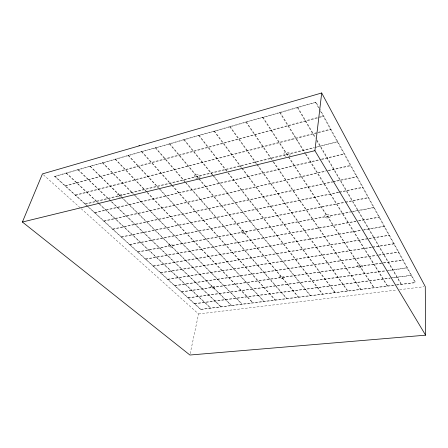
<?xml version="1.0" encoding="UTF-8"?>
<svg xmlns="http://www.w3.org/2000/svg" width="448" height="448" viewBox="0 0 448 448"><rect width="100%" height="100%" fill="white"/><g stroke="black" fill="none" stroke-linecap="round" stroke-linejoin="round"><path stroke-width="0.34" stroke-dasharray="2.24 1.68" d="M119.851 195.726L119.913 195.39M190.193 353.657L198.554 313.986L80.942 208.471M197.019 176.708L197.148 176.338M243.678 232.193L243.835 231.896M286.838 154.577L287.062 154.151M327.258 216.502L327.494 216.171M107.705 183.764L107.99 183.641M297.646 141.473L298.066 141.316M54.734 176.501L316.148 102.418M65.005 185.858L323.574 115.875M65.593 186.038L319.267 117.466M319.939 117.286L323.781 116.25M75.141 195.093L330.837 129.035M75.718 195.266L331.033 129.388M84.935 204.019L314.026 147.498M316.658 146.849L337.792 141.635M85.501 204.187L314.227 147.829M314.882 147.666L337.977 141.977M94.41 212.654L320.807 159.298M321.485 159.141L344.462 153.726M94.965 212.817L318.97 160.093M321.67 159.46L344.641 154.05M103.583 221.01L327.555 170.576M328.222 170.425L350.862 165.323M104.126 221.166L325.741 171.326M328.406 170.727L351.036 165.637M375.122 266.454L375.48 266.375M112.459 229.096L332.074 181.838M332.73 181.692L357.011 176.467M112.991 229.253L332.909 181.989M333.564 181.843L357.179 176.77M121.061 236.93L338.682 192.17M339.354 192.03L362.925 187.18M121.587 237.087L338.85 192.45M339.528 192.31L363.087 187.471M129.399 244.53L344.714 202.188M345.38 202.054L368.614 197.49M129.914 244.675L344.876 202.457M345.542 202.328L368.766 197.764M137.48 251.894L350.879 211.775M351.568 211.641L374.091 207.407M137.984 252.039L350.353 212.162M353.097 211.646L374.237 207.676M145.32 259.039L357.834 220.842M358.512 220.718L379.366 216.966M145.818 259.179L355.953 221.458M358.658 220.97L379.506 217.23M152.936 265.972L361.211 230.177M363.882 229.718L384.451 226.184M153.423 266.112L362.023 230.306M362.69 230.194L384.591 226.436M160.322 272.703L389.357 235.077M160.804 272.843L368.301 238.795M368.99 238.683L389.491 235.318M167.502 279.244L371.818 247.162M372.495 247.05L394.094 243.662M167.978 279.378L371.952 247.386M372.635 247.279L394.223 243.891M293.49 134.77L293.972 134.697M174.479 285.606L376.012 255.354M378.706 254.946L398.67 251.95M174.944 285.734L378.162 255.27M378.834 255.17L398.793 252.174M181.266 291.782L382.726 262.886M383.393 262.791L403.094 259.963M181.72 291.911L382.878 263.094M383.538 262.998L403.211 260.182M187.863 297.797L385.627 270.693M388.377 270.318L407.372 267.714M188.311 297.92L385.75 270.9M386.439 270.805L407.484 267.921M112.913 188.888L113.266 188.843M194.281 303.643L390.04 278.023M390.723 277.934L411.505 275.212M194.723 303.766L390.163 278.219M392.879 277.866L411.622 275.414M200.53 309.333L395.662 284.95M396.334 284.866L415.514 282.47M394.117 285.354L200.698 309.49L87.931 206.746M396.889 285.006L415.621 282.666L319.525 108.539M198.554 313.986L396.844 290.007M399.616 289.671L423.881 286.737M372.546 262.304L372.943 262.276M211.025 285.533L211.338 285.51M113.529 185.175L113.837 185.427M43.473 174.854L80.422 208.001M87.433 206.293L54.516 176.305L315.991 102.133L319.183 107.923M54.818 176.215L200.799 309.299M66.349 172.945L98.314 202.826M98.823 203.302L210.868 308.045M66.035 173.034L99.025 203.851M99.529 204.327L210.594 308.078M76.199 182.834L76.479 183.098M78.159 169.596L221.127 306.762M77.84 169.686L110.544 201.046M111.048 201.527L220.847 306.796M90.261 166.163L231.571 305.458M89.93 166.258L121.374 197.232M121.873 197.719L231.291 305.491M102.665 162.646L133.207 193.609M135.072 195.502L242.222 304.125M102.329 162.742L133.347 194.163M133.812 194.634L241.931 304.164M115.388 159.034L146.972 192.013M147.437 192.494L253.07 302.77M115.041 159.135L146.642 192.097M147.101 192.578L252.773 302.809M128.436 155.333L158.278 187.46M160.098 189.414L264.124 301.386M128.083 155.434L158.39 188.031M158.844 188.524L263.827 301.426M141.826 151.536L171.724 184.766M172.172 185.265L275.397 299.981M141.462 151.642L171.371 184.856M171.825 185.354L275.089 300.02M155.568 147.638L185.041 181.513M185.483 182.017L286.888 298.542M155.193 147.745L185.562 182.616M186.004 183.12L286.574 298.581M291.133 139.289L291.402 139.614M169.674 143.634L198.447 177.878M199.226 178.802L298.603 297.08M169.294 143.746L198.425 178.388M198.856 178.898L298.29 297.119M184.167 139.524L213.545 175.795M213.97 176.322L310.559 295.585M183.775 139.636L212.313 174.838M212.738 175.364L310.234 295.624M199.058 135.302L227.886 172.301M228.306 172.838L322.75 294.062M198.654 135.414L227.5 172.396M227.914 172.934L322.42 294.101M214.368 130.962L241.786 167.625M242.2 168.168L335.194 292.505M213.948 131.079L241.388 167.72M241.797 168.269L334.858 292.55M229.678 126.616L256.508 164.024M256.906 164.578L347.547 290.965M230.104 126.493L256.917 163.923M257.314 164.478L347.889 290.92M245.857 122.03L272.81 161.358M273.196 161.93L360.5 289.346M246.299 121.901L273.23 161.258M273.616 161.829L360.853 289.302M262.959 117.174L288.501 156.358M288.876 156.929L374.086 287.65M262.506 117.303L288.07 156.464M288.439 157.035L373.727 287.694M280.112 112.308L305.542 153.39M305.906 153.978L387.604 285.958M279.647 112.442L305.094 153.496M305.463 154.09L387.234 286.003M297.304 107.436L315.381 138.253M316.786 140.65L401.033 284.278M297.78 107.296L315.493 137.536M316.898 139.933L401.408 284.234M315.493 102.273L319.032 108.674M320.382 111.121L415.134 282.52M300.059 136.982L300.21 137.34M120.26 197.249A2.817 1.568 18.5 0 1 118.25 196.493L117.382 195.642A2.817 1.568 18.5 0 1 117.701 194.096L118.81 193.816A2.817 1.568 18.5 0 1 121.52 194.617L122.382 195.479A2.817 1.568 18.5 0 1 122.399 196.722M199.214 178.142A2.979 1.848 14.7 0 0 199.881 176.411L199.08 175.454A2.979 1.848 14.7 0 0 196.224 174.58L194.942 174.899A2.979 1.848 14.7 0 0 194.292 176.635L195.098 177.587A2.979 1.848 14.7 0 0 197.938 178.455M289.005 156.178A3.214 2.173 7.5 0 0 290.108 154.213L289.408 153.132A3.214 2.173 7.5 0 0 286.395 152.169L284.889 152.544A3.214 2.173 7.5 0 0 283.802 154.521L284.508 155.59A3.214 2.173 7.5 0 0 287.504 156.542M169.439 244.39L168.958 244.535A2.514 1.31 14.2 0 0 168.498 245.767L169.215 246.467A2.514 1.31 14.2 0 0 171.618 247.156L172.67 246.96A2.514 1.31 14.2 0 0 173.146 245.734L172.435 245.028A2.514 1.31 14.2 0 0 170.01 244.334L169.439 244.39M242.502 230.546L241.942 230.714A2.671 1.501 10.3 0 0 241.192 232.081L241.842 232.848A2.671 1.501 10.3 0 0 244.367 233.593L245.566 233.369A2.671 1.501 10.3 0 0 246.333 232.008L245.683 231.235A2.671 1.501 10.3 0 0 243.146 230.485L242.502 230.546M326.295 214.676L325.64 214.866A2.89 1.714 4.6 0 0 324.514 216.395L325.074 217.246A2.89 1.714 4.6 0 0 327.723 218.053L329.101 217.795A2.89 1.714 4.6 0 0 330.243 216.278L329.689 215.421A2.89 1.714 4.6 0 0 327.023 214.603L326.295 214.676M211.865 286.194L211.4 286.3A2.285 1.103 11.3 0 0 210.851 287.302L211.45 287.89A2.285 1.103 11.3 0 0 213.629 288.495L214.626 288.35A2.285 1.103 11.3 0 0 215.186 287.353L214.592 286.765A2.285 1.103 11.3 0 0 212.402 286.16L211.865 286.194M280.89 276.214L280.358 276.338A2.43 1.238 7.9 0 0 279.558 277.435L280.095 278.068A2.43 1.238 7.9 0 0 282.363 278.718L283.489 278.555A2.43 1.238 7.9 0 0 284.306 277.469L283.774 276.83A2.43 1.238 7.9 0 0 281.49 276.175L280.89 276.214M359.066 264.914L358.45 265.054A2.632 1.383 3.4 0 0 357.325 266.263L357.784 266.958A2.632 1.383 3.4 0 0 360.153 267.652L361.435 267.473A2.632 1.383 3.4 0 0 362.572 266.269L362.118 265.574A2.632 1.383 3.4 0 0 359.738 264.869L359.066 264.914"/><path stroke-width="0.67" d="M425.6 335.177L314.91 150.679L321.698 92.977L42.431 173.919L22.4 222.029L189.907 355.023L425.6 335.177L425.27 286.569L321.698 92.977M22.4 222.029L314.91 150.679M139.009 145.354L139.278 145.65"/></g></svg>
